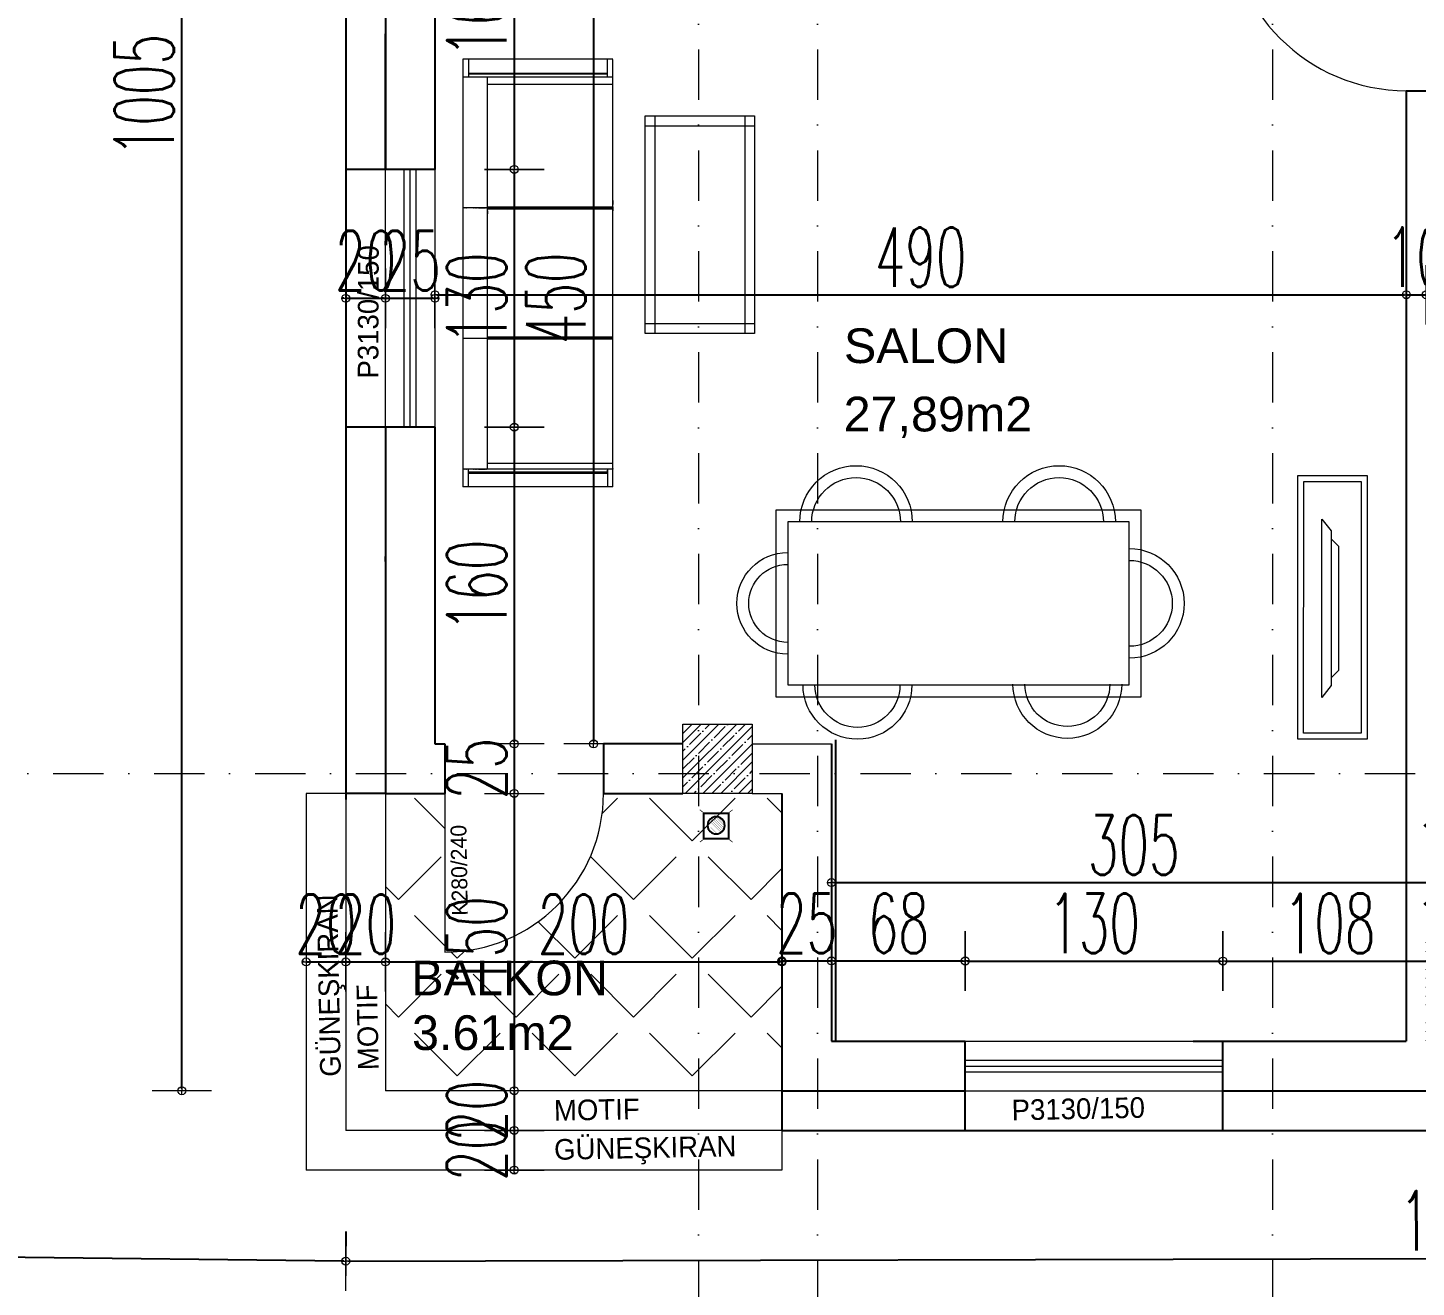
# Model space of a CAD drawing. Header units: millimetres. Extents: x -16104 to 67872, y -88009 to 12107.
# Drawn here: x 29306 to 30007, y 9366 to 10002 of the extents above; entities that cross this region are included whole.
import ezdxf

# ---------------------------------------------------------------- set-up
doc = ezdxf.new("R2010")
doc.units = ezdxf.units.MM
doc.linetypes.add('DASHDOTX2', pattern=[50.8, 25.4, -12.7, 0, -12.7])
doc.layers.get('0').update_dxf_attribs({"color": 241})
for name, color, linetype, lineweight in [('akslar', 144, 'Continuous', 20), ('bacas', 11, 'Continuous', 5), ('balkon', 6, 'Continuous', 5), ('duvar', 123, 'Continuous', 25), ('emsal&kolon', 1, 'Continuous', 5), ('kapı', 3, 'Continuous', 5), ('kolon', 1, 'Continuous', 5), ('OLCU', 54, 'Continuous', 13), ('pencere', 5, 'Continuous', 5), ('POZ', 36, 'Continuous', 18), ('tefriş', 30, 'Continuous', 5), ('ÖLÇÜ', 252, 'Continuous', 20)]:
    doc.layers.add(name, color=color, linetype=linetype, lineweight=lineweight)
doc.layers.add('tarama korıdor', color=33, linetype='Continuous')
doc.styles.add('DIM', font='Txttw.shx', dxfattribs={"width": 0.6})
doc.styles.add('M2', font='stylu.ttf', dxfattribs={"height": 10})
doc.dimstyles.new('50', dxfattribs={"dimscale": 0, "dimtxt": 30, "dimasz": 1, "dimexe": 0, "dimexo": 2, "dimgap": 4, "dimtad": 1, "dimdec": 0, "dimzin": 0, "dimdsep": 46, "dimtxsty": 'DIM', "dimblk1": 'DOT', "dimblk2": 'DOT', "dimsah": 1, "dimcen": 1.5, "dimdle": 3, "dimse1": 1, "dimse2": 1, "dimclrd": 256, "dimclre": 9, "dimclrt": 256, "dimadec": 0, "dimazin": 0, "dimtfac": 0.24, "dimtdec": 0, "dimtix": 1, "dimtmove": 2, "dimatfit": 3, "dimldrblk": 'DOT', "dimfxl": 0, "dimtolj": 1, "dimtzin": 15, "dimarcsym": 0})

# ---------------------------------------------------------------- blocks, each defined once
blk = doc.blocks.new('DFG')
at = {"layer": 'tefriş'}
for points in [[(38169.15, -3228.78), (38169.11, -3095.78), (38204.11, -3095.77), (38204.15, -3228.77)], [(38172.15, -3225.78), (38172.11, -3098.78), (38201.11, -3098.77), (38201.15, -3225.77)], [(38187.31, -3200.75), (38187.26, -3122.74), (38191.96, -3116.74), (38192.02, -3206.74)]]:
    blk.add_lwpolyline(points, close=True, dxfattribs=at)
blk.add_lwpolyline([(38187.26, -3126.64), (38183.36, -3130.59), (38183.41, -3192.9), (38187.31, -3196.85)], dxfattribs=at)
blk = doc.blocks.new('sec')
at = {"layer": 'bacas'}
for p, q in [((9731.12, -593.55), (9731.12, -669.3)), ((9731.12, -593.55), (9946.75, -593.55)), ((9731.12, -593.55), (9731.12, -669.3)), ((9736.37, -593.55), (9738.37, -593.55)), ((9736.37, -593.55), (9738.37, -593.55)), ((9739.62, -593.55), (9741.62, -593.55)), ((9739.62, -593.55), (9741.62, -593.55)), ((9740.12, -593.55), (9740.12, -669.3)), ((9740.37, -593.55), (9740.12, -593.55)), ((9740.12, -593.55), (9740.12, -669.3)), ((9740.37, -593.55), (9740.12, -593.55)), ((9743.12, -656.8), (9743.12, -593.55)), ((9743.12, -656.8), (9743.12, -593.55)), ((9797, -593.55), (9946.75, -593.55)), ((9805.56, -593.55), (9805.56, -656.8)), ((9805.56, -593.55), (9805.56, -656.8)), ((9806.12, -669.3), (9806.12, -593.55)), ((9806.12, -669.3), (9806.12, -593.55)), ((9806.62, -593.55), (9806.62, -656.8)), ((9806.62, -593.55), (9806.62, -656.8)), ((9872.37, -593.55), (9870.37, -593.55)), ((9872.37, -593.55), (9870.37, -593.55)), ((9871.18, -593.55), (9871.18, -656.8)), ((9871.62, -593.55), (9871.87, -593.55)), ((9871.62, -593.55), (9871.87, -593.55)), ((9871.87, -593.55), (9871.87, -669.3)), ((9872.25, -593.55), (9872.25, -656.8)), ((9875.62, -593.55), (9873.62, -593.55)), ((9875.62, -593.55), (9873.62, -593.55)), ((9934.26, -656.8), (9934.26, -593.55)), ((9937.83, -593.56), (9937.83, -669.31)), ((9946.83, -593.56), (9946.83, -669.31)), ((9946.83, -593.56), (9946.83, -669.31)), ((9740.12, -596.3), (9731.12, -596.3)), ((9740.12, -596.3), (9731.12, -596.3)), ((9737.12, -596.3), (9736.37, -596.3)), ((9737.12, -596.3), (9736.37, -596.3)), ((9738.12, -666.3), (9738.12, -596.3)), ((9738.12, -596.3), (9739.62, -596.3)), ((9738.12, -666.3), (9738.12, -596.3)), ((9738.12, -596.3), (9739.62, -596.3)), ((9738.37, -596.3), (9738.62, -596.3)), ((9738.37, -596.3), (9738.62, -596.3)), ((9738.62, -596.3), (9738.62, -666.3)), ((9738.62, -596.3), (9738.62, -666.3)), ((9937.75, -596.3), (9946.75, -596.3)), ((9937.75, -596.3), (9946.75, -596.3)), ((9939.33, -596.31), (9939.33, -666.31)), ((9939.33, -596.31), (9939.33, -666.31)), ((9939.83, -666.31), (9939.83, -596.31)), ((9939.83, -666.31), (9939.83, -596.31)), ((9740.12, -656.8), (9871.87, -656.8)), ((9740.12, -656.8), (9740.37, -656.8)), ((9740.12, -656.8), (9937.83, -656.8)), ((9740.12, -656.8), (9740.37, -656.8)), ((9740.12, -657.3), (9740.12, -657.05)), ((9740.12, -657.3), (9740.12, -657.05)), ((9740.12, -657.8), (9740.12, -657.55)), ((9740.12, -657.8), (9740.12, -657.55)), ((9740.12, -658.3), (9740.12, -658.05)), ((9740.12, -658.3), (9740.12, -658.05)), ((9741.62, -656.8), (9743.12, -656.8)), ((9741.62, -656.8), (9743.12, -656.8)), ((9870.37, -656.8), (9868.87, -656.8)), ((9870.37, -656.8), (9868.87, -656.8)), ((9871.87, -656.8), (9871.62, -656.8)), ((9871.87, -656.8), (9871.62, -656.8)), ((9871.87, -657.3), (9871.87, -657.05)), ((9871.87, -657.3), (9871.87, -657.05)), ((9871.87, -657.8), (9871.87, -657.55)), ((9871.87, -657.8), (9871.87, -657.55)), ((9871.87, -658.3), (9871.87, -658.05)), ((9871.87, -658.3), (9871.87, -658.05)), ((9740.12, -658.8), (9740.12, -658.55)), ((9740.12, -658.8), (9740.12, -658.55)), ((9740.12, -659.3), (9740.12, -659.05)), ((9740.12, -659.3), (9740.12, -659.05)), ((9740.12, -659.8), (9740.12, -659.55)), ((9740.12, -659.8), (9740.12, -659.55)), ((9740.12, -660.3), (9740.12, -660.05)), ((9740.12, -660.3), (9740.12, -660.05)), ((9740.12, -661.05), (9740.12, -660.55)), ((9740.12, -661.05), (9740.12, -660.55)), ((9740.12, -661.55), (9740.12, -661.3)), ((9740.12, -661.55), (9740.12, -661.3)), ((9740.12, -662.3), (9740.12, -662.05)), ((9740.12, -662.3), (9740.12, -662.05)), ((9740.12, -663.05), (9740.12, -662.8)), ((9740.12, -663.05), (9740.12, -662.8)), ((9740.12, -663.8), (9740.12, -663.55)), ((9740.12, -663.8), (9740.12, -663.55)), ((9871.87, -658.8), (9871.87, -658.55)), ((9871.87, -658.8), (9871.87, -658.55)), ((9871.87, -659.3), (9871.87, -659.05)), ((9871.87, -659.3), (9871.87, -659.05)), ((9871.87, -659.8), (9871.87, -659.55)), ((9871.87, -659.8), (9871.87, -659.55)), ((9871.87, -660.3), (9871.87, -660.05)), ((9871.87, -660.3), (9871.87, -660.05)), ((9871.87, -661.05), (9871.87, -660.55)), ((9871.87, -661.05), (9871.87, -660.55)), ((9871.87, -661.55), (9871.87, -661.3)), ((9871.87, -661.55), (9871.87, -661.3)), ((9871.87, -662.3), (9871.87, -662.05)), ((9871.87, -662.3), (9871.87, -662.05)), ((9871.87, -663.05), (9871.87, -662.8)), ((9871.87, -663.05), (9871.87, -662.8)), ((9871.87, -663.8), (9871.87, -663.55)), ((9871.87, -663.8), (9871.87, -663.55)), ((9731.12, -666.3), (9740.12, -666.3)), ((9731.12, -666.3), (9740.12, -666.3)), ((9946.83, -669.31), (9731.12, -669.3)), ((9740.12, -667.55), (9740.12, -667.3)), ((9740.12, -667.55), (9740.12, -667.3)), ((9740.12, -668.3), (9740.12, -668.05)), ((9740.12, -668.3), (9740.12, -668.05)), ((9946.83, -669.31), (9797.08, -669.31)), ((9871.87, -667.55), (9871.87, -667.3)), ((9871.87, -667.55), (9871.87, -667.3)), ((9871.87, -668.3), (9871.87, -668.05)), ((9871.87, -668.3), (9871.87, -668.05)), ((9946.83, -666.31), (9937.83, -666.31)), ((9946.83, -666.31), (9937.83, -666.31))]:
    blk.add_line(p, q, dxfattribs=at)
blk = doc.blocks.new('NEWBLOCK5')
at = {"layer": 'bacas'}
for p, q in [((1.4704, -0.1965), (0.3729, -0.1965)), ((0.3729, -0.1965), (0.3729, -0.749)), ((0.4229, -0.1965), (0.4229, -0.749)), ((1.4204, -0.1965), (1.4204, -0.749)), ((1.4704, -0.749), (1.4704, -0.1965)), ((0.3729, -0.2465), (1.4704, -0.2465)), ((1.4704, -0.7015), (0.3729, -0.7015)), ((0.3729, -0.749), (1.4704, -0.749))]:
    blk.add_line(p, q, dxfattribs=at)
blk = doc.blocks.new('rb')
at = {"layer": 'tefriş'}
for points in [[(1548.4, 487.07), (1595.5, 487.07), (1595.5, 394.92), (1548.4, 394.92)], [(1551.4, 484.07), (1592.5, 484.07), (1592.5, 397.92), (1551.4, 397.92)]]:
    blk.add_lwpolyline(points, close=True, dxfattribs=at)
for centre, radius, start, end in [((1571.95, 484.07), 12.83, 0, 180), ((1571.95, 484.07), 9.83, 0, 180), ((1551.4, 466.84), 14.18, 90, 270), ((1592.5, 466.49), 13.72, 270, 90), ((1551.4, 466.84), 11.18, 90, 270), ((1592.5, 466.49), 10.72, 270, 90), ((1551.4, 415.62), 14.18, 90, 270), ((1551.4, 415.62), 11.18, 90, 270), ((1592.29, 413.54), 13.72, 270, 90), ((1592.29, 413.54), 10.72, 270, 90), ((1571.95, 397.92), 13.83, 180, 0), ((1571.95, 397.92), 10.83, 180, 0)]:
    blk.add_arc(centre, radius, start, end, dxfattribs=at)
blk = doc.blocks.new('DOT')
for p, q in [((0, 15), (0, -15)), ((-2, 0), (0, 0)), ((2, 0), (0, 0))]:
    blk.add_line(p, q)
blk.add_circle((0, 0), 2)
blk = doc.blocks.new('*D2347')
at = {"layer": 'Defpoints', "color": 0, "transparency": 16777216}
for p in [(29511.93, 10090.04), (29511.93, 9930.29), (29551.93, 9930.29)]:
    blk.add_point(p, dxfattribs=at)
at = {"layer": 'OLCU', "lineweight": -2, "transparency": 16777216}
blk.add_line((29551.93, 10089.04), (29551.93, 9931.29), dxfattribs=at)
for p, rotation in [((29551.93, 10090.04), 90), ((29551.93, 9930.29), 270)]:
    blk.add_blockref('DOT', p, dxfattribs=dict(at, rotation=rotation))
at = {"layer": 'OLCU', "transparency": 16777216, "insert": (29532.93, 10010.17), "char_height": 30, "attachment_point": 5, "rotation": 90, "style": 'DIM'}
blk.add_mtext('\\A1;160', dxfattribs=at)
blk = doc.blocks.new('*D2348')
at = {"layer": 'Defpoints', "color": 0, "transparency": 16777216}
for p in [(29511.93, 9930.29), (29511.93, 9800.29), (29551.93, 9800.29)]:
    blk.add_point(p, dxfattribs=at)
at = {"layer": 'OLCU', "lineweight": -2, "transparency": 16777216}
blk.add_line((29551.93, 9929.29), (29551.93, 9801.29), dxfattribs=at)
for p, rotation in [((29551.93, 9930.29), 90), ((29551.93, 9800.29), 270)]:
    blk.add_blockref('DOT', p, dxfattribs=dict(at, rotation=rotation))
at = {"layer": 'OLCU', "transparency": 16777216, "insert": (29532.93, 9865.29), "char_height": 30, "attachment_point": 5, "rotation": 90, "style": 'DIM'}
blk.add_mtext('\\A1;130', dxfattribs=at)
blk = doc.blocks.new('*D2349')
at = {"layer": 'Defpoints', "color": 0, "transparency": 16777216}
for p in [(29511.93, 9800.29), (29511.93, 9640.54), (29551.93, 9640.54)]:
    blk.add_point(p, dxfattribs=at)
at = {"layer": 'OLCU', "lineweight": -2, "transparency": 16777216}
blk.add_line((29551.93, 9799.29), (29551.93, 9641.54), dxfattribs=at)
for p, rotation in [((29551.93, 9800.29), 90), ((29551.93, 9640.54), 270)]:
    blk.add_blockref('DOT', p, dxfattribs=dict(at, rotation=rotation))
at = {"layer": 'OLCU', "transparency": 16777216, "insert": (29532.93, 9720.42), "char_height": 30, "attachment_point": 5, "rotation": 90, "style": 'DIM'}
blk.add_mtext('\\A1;160', dxfattribs=at)
blk = doc.blocks.new('*D2350')
at = {"layer": 'Defpoints', "color": 0, "transparency": 16777216}
for p in [(29516.93, 9640.54), (29516.93, 9615.54), (29551.93, 9615.54)]:
    blk.add_point(p, dxfattribs=at)
at = {"layer": 'OLCU', "lineweight": -2, "transparency": 16777216}
for p, q in [((29551.93, 9641.54), (29551.93, 9642.54)), ((29551.93, 9640.54), (29551.93, 9615.54)), ((29551.93, 9614.54), (29551.93, 9613.54))]:
    blk.add_line(p, q, dxfattribs=at)
for p, rotation in [((29551.93, 9640.54), 270), ((29551.93, 9615.54), 90)]:
    blk.add_blockref('DOT', p, dxfattribs=dict(at, rotation=rotation))
at = {"layer": 'OLCU', "transparency": 16777216, "insert": (29532.93, 9628.04), "char_height": 30, "attachment_point": 5, "rotation": 90, "style": 'DIM'}
blk.add_mtext('\\A1;25', dxfattribs=at)
blk = doc.blocks.new('*D2351')
at = {"layer": 'Defpoints', "color": 0, "transparency": 16777216}
for p in [(29516.93, 9615.54), (29516.93, 9465.54), (29551.93, 9465.54)]:
    blk.add_point(p, dxfattribs=at)
at = {"layer": 'OLCU', "lineweight": -2, "transparency": 16777216}
blk.add_line((29551.93, 9614.54), (29551.93, 9466.54), dxfattribs=at)
for p, rotation in [((29551.93, 9615.54), 90), ((29551.93, 9465.54), 270)]:
    blk.add_blockref('DOT', p, dxfattribs=dict(at, rotation=rotation))
at = {"layer": 'OLCU', "transparency": 16777216, "insert": (29532.93, 9540.54), "char_height": 30, "attachment_point": 5, "rotation": 90, "style": 'DIM'}
blk.add_mtext('\\A1;150', dxfattribs=at)
blk = doc.blocks.new('*D2352')
at = {"layer": 'Defpoints', "color": 0, "transparency": 16777216}
for p in [(29551.93, 9465.54), (29551.93, 9445.54), (29552.77, 9445.54)]:
    blk.add_point(p, dxfattribs=at)
at = {"layer": 'OLCU', "lineweight": -2, "transparency": 16777216}
for p, q in [((29551.93, 9466.54), (29551.93, 9467.54)), ((29551.93, 9465.54), (29551.93, 9445.54)), ((29551.93, 9444.54), (29551.93, 9443.54))]:
    blk.add_line(p, q, dxfattribs=at)
for p, rotation in [((29551.93, 9465.54), 270), ((29551.93, 9445.54), 90)]:
    blk.add_blockref('DOT', p, dxfattribs=dict(at, rotation=rotation))
at = {"layer": 'OLCU', "transparency": 16777216, "insert": (29532.93, 9455.54), "char_height": 30, "attachment_point": 5, "rotation": 90, "style": 'DIM'}
blk.add_mtext('\\A1;20', dxfattribs=at)
blk = doc.blocks.new('*D2064')
at = {"layer": 'Defpoints', "color": 0, "transparency": 16777216}
for p in [(29551.93, 9445.54), (29551.93, 9425.54), (29551.93, 9425.54)]:
    blk.add_point(p, dxfattribs=at)
at = {"layer": 'OLCU', "lineweight": -2, "transparency": 16777216}
for p, q in [((29551.93, 9446.54), (29551.93, 9447.54)), ((29551.93, 9445.54), (29551.93, 9425.54)), ((29551.93, 9424.54), (29551.93, 9423.54))]:
    blk.add_line(p, q, dxfattribs=at)
for p, rotation in [((29551.93, 9445.54), 270), ((29551.93, 9425.54), 90)]:
    blk.add_blockref('DOT', p, dxfattribs=dict(at, rotation=rotation))
at = {"layer": 'OLCU', "transparency": 16777216, "insert": (29532.93, 9435.54), "char_height": 30, "attachment_point": 5, "rotation": 90, "style": 'DIM'}
blk.add_mtext('\\A1;20', dxfattribs=at)
blk = doc.blocks.new('*D2069')
at = {"layer": 'Defpoints', "color": 0, "transparency": 16777216}
for p in [(29591.93, 10090.04), (29591.93, 9640.54), (29591.93, 9640.54)]:
    blk.add_point(p, dxfattribs=at)
at = {"layer": 'OLCU', "lineweight": -2, "transparency": 16777216}
blk.add_line((29591.93, 10089.04), (29591.93, 9641.54), dxfattribs=at)
for p, rotation in [((29591.93, 10090.04), 90), ((29591.93, 9640.54), 270)]:
    blk.add_blockref('DOT', p, dxfattribs=dict(at, rotation=rotation))
at = {"layer": 'OLCU', "transparency": 16777216, "insert": (29572.93, 9865.29), "char_height": 30, "attachment_point": 5, "rotation": 90, "style": 'DIM'}
blk.add_mtext('\\A1;450', dxfattribs=at)
blk = doc.blocks.new('*D2382')
at = {"layer": 'Defpoints', "color": 0, "transparency": 16777216}
for p in [(29486.93, 9865.29), (29466.93, 9800.29), (29486.93, 9800.29)]:
    blk.add_point(p, dxfattribs=at)
at = {"layer": 'OLCU', "lineweight": -2, "transparency": 16777216}
for p, q in [((29465.93, 9865.29), (29464.93, 9865.29)), ((29466.93, 9865.29), (29486.93, 9865.29)), ((29487.93, 9865.29), (29488.93, 9865.29))]:
    blk.add_line(p, q, dxfattribs=at)
blk.add_blockref('DOT', (29466.93, 9865.29), dxfattribs=at)
at = {"layer": 'OLCU', "lineweight": -2, "transparency": 16777216, "rotation": 180}
blk.add_blockref('DOT', (29486.93, 9865.29), dxfattribs=at)
at = {"layer": 'OLCU', "transparency": 16777216, "insert": (29476.93, 9884.29), "char_height": 30, "attachment_point": 5, "style": 'DIM'}
blk.add_mtext('\\A1;20', dxfattribs=at)
blk = doc.blocks.new('*D2107')
at = {"layer": 'Defpoints', "color": 0, "transparency": 16777216}
for p in [(29486.93, 9865.29), (29511.93, 9865.29), (29511.93, 9865.29)]:
    blk.add_point(p, dxfattribs=at)
at = {"layer": 'OLCU', "lineweight": -2, "transparency": 16777216}
for p, q in [((29485.93, 9865.29), (29484.93, 9865.29)), ((29486.93, 9865.29), (29511.93, 9865.29)), ((29512.93, 9865.29), (29513.93, 9865.29))]:
    blk.add_line(p, q, dxfattribs=at)
blk.add_blockref('DOT', (29486.93, 9865.29), dxfattribs=at)
at = {"layer": 'OLCU', "lineweight": -2, "transparency": 16777216, "rotation": 180}
blk.add_blockref('DOT', (29511.93, 9865.29), dxfattribs=at)
at = {"layer": 'OLCU', "transparency": 16777216, "insert": (29499.43, 9884.29), "char_height": 30, "attachment_point": 5, "style": 'DIM'}
blk.add_mtext('\\A1;25', dxfattribs=at)
blk = doc.blocks.new('*D2108')
at = {"layer": 'Defpoints', "color": 0, "transparency": 16777216}
for p in [(29511.93, 9865.29), (30001.93, 9867.08), (30001.93, 9865.29)]:
    blk.add_point(p, dxfattribs=at)
at = {"layer": 'OLCU', "lineweight": -2, "transparency": 16777216}
blk.add_line((29512.93, 9867.08), (30000.93, 9867.08), dxfattribs=at)
at = {"layer": 'OLCU', "lineweight": -2, "transparency": 16777216, "rotation": 180}
blk.add_blockref('DOT', (29511.93, 9867.08), dxfattribs=at)
at = {"layer": 'OLCU', "lineweight": -2, "transparency": 16777216}
blk.add_blockref('DOT', (30001.93, 9867.08), dxfattribs=at)
at = {"layer": 'OLCU', "transparency": 16777216, "insert": (29756.93, 9886.08), "char_height": 30, "attachment_point": 5, "style": 'DIM'}
blk.add_mtext('\\A1;490', dxfattribs=at)
blk = doc.blocks.new('*D2109')
at = {"layer": 'Defpoints', "color": 0, "transparency": 16777216}
for p in [(30001.93, 9867.08), (30011.93, 9867.08), (30011.93, 9867.08)]:
    blk.add_point(p, dxfattribs=at)
at = {"layer": 'OLCU', "lineweight": -2, "transparency": 16777216}
for p, q in [((30000.93, 9867.08), (29999.93, 9867.08)), ((30001.93, 9867.08), (30011.93, 9867.08)), ((30012.93, 9867.08), (30013.93, 9867.08))]:
    blk.add_line(p, q, dxfattribs=at)
blk.add_blockref('DOT', (30001.93, 9867.08), dxfattribs=at)
at = {"layer": 'OLCU', "lineweight": -2, "transparency": 16777216, "rotation": 180}
blk.add_blockref('DOT', (30011.93, 9867.08), dxfattribs=at)
at = {"layer": 'OLCU', "transparency": 16777216, "insert": (30006.93, 9886.08), "char_height": 30, "attachment_point": 5, "style": 'DIM'}
blk.add_mtext('\\A1;10', dxfattribs=at)
blk = doc.blocks.new('*D2114')
at = {"layer": 'Defpoints', "color": 0, "transparency": 16777216}
for p in [(29446.93, 9530.54), (29466.93, 9530.54), (29466.93, 9530.54)]:
    blk.add_point(p, dxfattribs=at)
at = {"layer": 'OLCU', "lineweight": -2, "transparency": 16777216}
for p, q in [((29445.93, 9530.54), (29444.93, 9530.54)), ((29446.93, 9530.54), (29466.93, 9530.54)), ((29467.93, 9530.54), (29468.93, 9530.54))]:
    blk.add_line(p, q, dxfattribs=at)
blk.add_blockref('DOT', (29446.93, 9530.54), dxfattribs=at)
at = {"layer": 'OLCU', "lineweight": -2, "transparency": 16777216, "rotation": 180}
blk.add_blockref('DOT', (29466.93, 9530.54), dxfattribs=at)
at = {"layer": 'OLCU', "transparency": 16777216, "insert": (29456.93, 9549.54), "char_height": 30, "attachment_point": 5, "style": 'DIM'}
blk.add_mtext('\\A1;20', dxfattribs=at)
blk = doc.blocks.new('*D2383')
at = {"layer": 'Defpoints', "color": 0, "transparency": 16777216}
for p in [(29466.93, 9530.54), (29486.93, 9530.54), (29486.93, 9530.54)]:
    blk.add_point(p, dxfattribs=at)
at = {"layer": 'OLCU', "lineweight": -2, "transparency": 16777216}
for p, q in [((29465.93, 9530.54), (29464.93, 9530.54)), ((29466.93, 9530.54), (29486.93, 9530.54)), ((29487.93, 9530.54), (29488.93, 9530.54))]:
    blk.add_line(p, q, dxfattribs=at)
blk.add_blockref('DOT', (29466.93, 9530.54), dxfattribs=at)
at = {"layer": 'OLCU', "lineweight": -2, "transparency": 16777216, "rotation": 180}
blk.add_blockref('DOT', (29486.93, 9530.54), dxfattribs=at)
at = {"layer": 'OLCU', "transparency": 16777216, "insert": (29476.93, 9549.54), "char_height": 30, "attachment_point": 5, "style": 'DIM'}
blk.add_mtext('\\A1;20', dxfattribs=at)
blk = doc.blocks.new('*D2384')
at = {"layer": 'Defpoints', "color": 0, "transparency": 16777216}
for p in [(29486.93, 9605.54), (29686.93, 9605.54), (29686.93, 9530.54)]:
    blk.add_point(p, dxfattribs=at)
at = {"layer": 'OLCU', "lineweight": -2, "transparency": 16777216}
blk.add_line((29487.93, 9530.54), (29685.93, 9530.54), dxfattribs=at)
at = {"layer": 'OLCU', "lineweight": -2, "transparency": 16777216, "rotation": 180}
blk.add_blockref('DOT', (29486.93, 9530.54), dxfattribs=at)
at = {"layer": 'OLCU', "lineweight": -2, "transparency": 16777216}
blk.add_blockref('DOT', (29686.93, 9530.54), dxfattribs=at)
at = {"layer": 'OLCU', "transparency": 16777216, "insert": (29586.93, 9549.54), "char_height": 30, "attachment_point": 5, "style": 'DIM'}
blk.add_mtext('\\A1;200', dxfattribs=at)
blk = doc.blocks.new('*D2115')
at = {"layer": 'Defpoints', "color": 0, "transparency": 16777216}
for p in [(29686.93, 9531.02), (29711.93, 9531.02), (29711.93, 9531.02)]:
    blk.add_point(p, dxfattribs=at)
at = {"layer": 'OLCU', "lineweight": -2, "transparency": 16777216}
for p, q in [((29685.93, 9531.02), (29684.93, 9531.02)), ((29686.93, 9531.02), (29711.93, 9531.02)), ((29712.93, 9531.02), (29713.93, 9531.02))]:
    blk.add_line(p, q, dxfattribs=at)
blk.add_blockref('DOT', (29686.93, 9531.02), dxfattribs=at)
at = {"layer": 'OLCU', "lineweight": -2, "transparency": 16777216, "rotation": 180}
blk.add_blockref('DOT', (29711.93, 9531.02), dxfattribs=at)
at = {"layer": 'OLCU', "transparency": 16777216, "insert": (29699.43, 9550.02), "char_height": 30, "attachment_point": 5, "style": 'DIM'}
blk.add_mtext('\\A1;25', dxfattribs=at)
blk = doc.blocks.new('*D2116')
at = {"layer": 'Defpoints', "color": 0, "transparency": 16777216}
for p in [(29779.43, 9531.02), (29711.93, 9490.54), (29779.43, 9480.54)]:
    blk.add_point(p, dxfattribs=at)
at = {"layer": 'OLCU', "lineweight": -2, "transparency": 16777216}
blk.add_line((29712.93, 9531.02), (29778.43, 9531.02), dxfattribs=at)
at = {"layer": 'OLCU', "lineweight": -2, "transparency": 16777216, "rotation": 180}
blk.add_blockref('DOT', (29711.93, 9531.02), dxfattribs=at)
at = {"layer": 'OLCU', "lineweight": -2, "transparency": 16777216}
blk.add_blockref('DOT', (29779.43, 9531.02), dxfattribs=at)
at = {"layer": 'OLCU', "transparency": 16777216, "insert": (29745.68, 9550.02), "char_height": 30, "attachment_point": 5, "style": 'DIM'}
blk.add_mtext('\\A1;68', dxfattribs=at)
blk = doc.blocks.new('*D2117')
at = {"layer": 'Defpoints', "color": 0, "transparency": 16777216}
for p in [(29909.43, 9530.99), (29779.43, 9480.54), (29909.43, 9480.54)]:
    blk.add_point(p, dxfattribs=at)
at = {"layer": 'OLCU', "lineweight": -2, "transparency": 16777216}
blk.add_line((29780.43, 9530.99), (29908.43, 9530.99), dxfattribs=at)
at = {"layer": 'OLCU', "lineweight": -2, "transparency": 16777216, "rotation": 180}
blk.add_blockref('DOT', (29779.43, 9530.99), dxfattribs=at)
at = {"layer": 'OLCU', "lineweight": -2, "transparency": 16777216}
blk.add_blockref('DOT', (29909.43, 9530.99), dxfattribs=at)
at = {"layer": 'OLCU', "transparency": 16777216, "insert": (29844.43, 9549.99), "char_height": 30, "attachment_point": 5, "style": 'DIM'}
blk.add_mtext('\\A1;130', dxfattribs=at)
blk = doc.blocks.new('*D2118')
at = {"layer": 'Defpoints', "color": 0, "transparency": 16777216}
for p in [(29909.43, 9530.99), (30016.93, 9530.99), (30016.93, 9530.99)]:
    blk.add_point(p, dxfattribs=at)
at = {"layer": 'OLCU', "lineweight": -2, "transparency": 16777216}
blk.add_line((29910.43, 9530.99), (30015.93, 9530.99), dxfattribs=at)
at = {"layer": 'OLCU', "lineweight": -2, "transparency": 16777216, "rotation": 180}
blk.add_blockref('DOT', (29909.43, 9530.99), dxfattribs=at)
at = {"layer": 'OLCU', "lineweight": -2, "transparency": 16777216}
blk.add_blockref('DOT', (30016.93, 9530.99), dxfattribs=at)
at = {"layer": 'OLCU', "transparency": 16777216, "insert": (29963.18, 9549.99), "char_height": 30, "attachment_point": 5, "style": 'DIM'}
blk.add_mtext('\\A1;108', dxfattribs=at)
blk = doc.blocks.new('*D2385')
at = {"layer": 'Defpoints', "color": 0, "transparency": 16777216}
for p in [(30016.93, 9530.99), (30026.93, 9530.99), (30026.93, 9530.99)]:
    blk.add_point(p, dxfattribs=at)
at = {"layer": 'OLCU', "lineweight": -2, "transparency": 16777216}
for p, q in [((30015.93, 9530.99), (30014.93, 9530.99)), ((30016.93, 9530.99), (30026.93, 9530.99)), ((30027.93, 9530.99), (30028.93, 9530.99))]:
    blk.add_line(p, q, dxfattribs=at)
blk.add_blockref('DOT', (30016.93, 9530.99), dxfattribs=at)
at = {"layer": 'OLCU', "lineweight": -2, "transparency": 16777216, "rotation": 180}
blk.add_blockref('DOT', (30026.93, 9530.99), dxfattribs=at)
at = {"layer": 'OLCU', "transparency": 16777216, "insert": (30021.93, 9549.99), "char_height": 30, "attachment_point": 5, "style": 'DIM'}
blk.add_mtext('\\A1;10', dxfattribs=at)
blk = doc.blocks.new('*D2124')
at = {"layer": 'Defpoints', "color": 0, "transparency": 16777216}
for p in [(29711.93, 9570.54), (30016.93, 9570.54), (30016.93, 9570.54)]:
    blk.add_point(p, dxfattribs=at)
at = {"layer": 'OLCU', "lineweight": -2, "transparency": 16777216}
blk.add_line((29712.93, 9570.54), (30015.93, 9570.54), dxfattribs=at)
at = {"layer": 'OLCU', "lineweight": -2, "transparency": 16777216, "rotation": 180}
blk.add_blockref('DOT', (29711.93, 9570.54), dxfattribs=at)
at = {"layer": 'OLCU', "lineweight": -2, "transparency": 16777216}
blk.add_blockref('DOT', (30016.93, 9570.54), dxfattribs=at)
at = {"layer": 'OLCU', "transparency": 16777216, "insert": (29864.43, 9589.54), "char_height": 30, "attachment_point": 5, "style": 'DIM'}
blk.add_mtext('\\A1;305', dxfattribs=at)
blk = doc.blocks.new('*D2125')
at = {"layer": 'Defpoints', "color": 0, "transparency": 16777216}
for p in [(30016.93, 9570.54), (30026.93, 9570.54), (30026.93, 9570.54)]:
    blk.add_point(p, dxfattribs=at)
at = {"layer": 'OLCU', "lineweight": -2, "transparency": 16777216}
for p, q in [((30015.93, 9570.54), (30014.93, 9570.54)), ((30016.93, 9570.54), (30026.93, 9570.54)), ((30027.93, 9570.54), (30028.93, 9570.54))]:
    blk.add_line(p, q, dxfattribs=at)
blk.add_blockref('DOT', (30016.93, 9570.54), dxfattribs=at)
at = {"layer": 'OLCU', "lineweight": -2, "transparency": 16777216, "rotation": 180}
blk.add_blockref('DOT', (30026.93, 9570.54), dxfattribs=at)
at = {"layer": 'OLCU', "transparency": 16777216, "insert": (30021.93, 9589.54), "char_height": 30, "attachment_point": 5, "style": 'DIM'}
blk.add_mtext('\\A1;10', dxfattribs=at)
blk = doc.blocks.new('A$C412C2498')
at = {"color": 5, "const_width": 0.6}
for points in [[(3.6, 24.3), (0.2, 27)], [(23.8, 24.3), (27.3, 27)], [(3.6, 3), (0.2, 0.2)], [(23.8, 3), (27.3, 0.2)]]:
    blk.add_lwpolyline(points, dxfattribs=at)
at = {"color": 5}
blk.add_lwpolyline([(23.8, 24.3), (3.6, 24.3), (3.6, 3), (23.8, 3)], close=True, dxfattribs=at)
at = {"const_width": 0.1}
for points in [[(6.7, 12.2), (14.6, 20.2)], [(6.8, 14.5), (12.4, 20.1)], [(7.1, 10.4), (16.4, 19.7)], [(7.9, 9.1), (17.8, 19)], [(8.8, 8), (18.9, 18.1)], [(10, 7.1), (19.8, 16.9)], [(11.3, 6.4), (20.4, 15.6)], [(13, 6), (20.8, 13.8)], [(14.8, 6.1), (20.8, 12.1)], [(17.4, 7), (19.8, 9.4)]]:
    blk.add_lwpolyline(points, dxfattribs=at)
blk.add_circle((13.7, 13.1), 7.12)
blk = doc.blocks.new('A$C5E2C1EC0')
at = {"xscale": 0.6105719971092185, "yscale": 0.6105719971092185, "zscale": 0.6105719971092185}
blk.add_blockref('A$C412C2498', (0, 0), dxfattribs=at)
blk = doc.blocks.new('*D2419')
at = {"layer": 'Defpoints', "color": 0, "transparency": 16777216}
for p in [(29466.93, 9379.59), (30591.93, 9382.34), (30591.93, 9382.34)]:
    blk.add_point(p, dxfattribs=at)
at = {"layer": 'OLCU', "lineweight": -2, "transparency": 16777216}
blk.add_line((29467.93, 9379.59), (30590.93, 9382.34), dxfattribs=at)
for p, rotation in [((29466.93, 9379.59), 180.1399202823359), ((30591.93, 9382.34), 0.1399202823359238)]:
    blk.add_blockref('DOT', p, dxfattribs=dict(at, rotation=rotation))
at = {"layer": 'OLCU', "transparency": 16777216, "insert": (30029.38, 9399.97), "char_height": 30, "attachment_point": 5, "rotation": 0.13992, "style": 'DIM'}
blk.add_mtext('\\A1;1125', dxfattribs=at)
blk = doc.blocks.new('*D2416')
at = {"layer": 'Defpoints', "color": 0, "transparency": 16777216}
for p in [(28834.93, 9386.97), (28834.93, 9386.97), (29466.93, 9379.59)]:
    blk.add_point(p, dxfattribs=at)
at = {"layer": 'OLCU', "lineweight": -2, "transparency": 16777216}
blk.add_line((29465.93, 9379.6), (28835.93, 9386.96), dxfattribs=at)
for p, rotation in [((28834.93, 9386.97), 179.3311844585351), ((29466.93, 9379.59), 359.3311844585351)]:
    blk.add_blockref('DOT', p, dxfattribs=dict(at, rotation=rotation))
at = {"layer": 'OLCU', "transparency": 16777216, "insert": (29151.15, 9402.28), "char_height": 30, "attachment_point": 5, "rotation": 359.33118, "style": 'DIM'}
blk.add_mtext('\\A1;632', dxfattribs=at)
blk = doc.blocks.new('*D2420')
at = {"layer": 'Defpoints', "color": 0, "transparency": 16777216}
for p in [(29384.22, 10470.04), (29486.93, 10470.04), (29486.93, 9465.54)]:
    blk.add_point(p, dxfattribs=at)
at = {"layer": 'OLCU', "lineweight": -2, "transparency": 16777216}
blk.add_line((29384.22, 9466.54), (29384.22, 10469.04), dxfattribs=at)
for p, rotation in [((29384.22, 10470.04), 90), ((29384.22, 9465.54), 270)]:
    blk.add_blockref('DOT', p, dxfattribs=dict(at, rotation=rotation))
at = {"layer": 'OLCU', "transparency": 16777216, "insert": (29365.22, 9967.79), "char_height": 30, "attachment_point": 5, "rotation": 90, "style": 'DIM'}
blk.add_mtext('\\A1;1005', dxfattribs=at)

msp = doc.modelspace()

# ---------------------------------------------------------------- hatches: boundary and pattern name
h = msp.add_hatch()
h.set_pattern_fill('ANSI35,_O', color=256)
h.set_pattern_definition([(45, (17997.7763, -7e-12), (-4.490128, 4.490128), []), (45, (18002.2665, -7e-12), (-4.490128, 4.490128), [7.9375, -1.5875, 0, -1.5875])])
h.paths.add_polyline_path([(30011.93, 9515.54), (30011.93, 9490.54), (30036.93, 9490.54)])
h.paths.add_polyline_path([(30011.93, 9540.54), (30011.93, 9515.54), (30036.93, 9515.54)])
h.paths.add_polyline_path([(30015.77, 9455.97), (30015.77, 9500.12), (30060.77, 9500.12), (30060.77, 9455.97)], flags=9)
h.paths.add_polyline_path([(29986.57, 9572.49), (30027.28, 9572.49), (30027.28, 9527.49), (29986.57, 9527.49)], flags=9)
at = {"layer": 'kolon'}
h = msp.add_hatch(dxfattribs=at)
h.set_pattern_fill('ANSI35,_O', color=256)
h.set_pattern_definition([(45, (8030.497, 5205.1246), (-4.490128, 4.490128), []), (45, (8034.987, 5205.1246), (-4.490128, 4.490128), [7.9375, -1.5875, 0, -1.5875])])
h.paths.add_polyline_path([(29671.93, 9615.54), (29671.93, 9650.54), (29636.93, 9650.54), (29636.93, 9615.54)])
at = {"layer": 'ÖLÇÜ'}
h = msp.add_hatch(dxfattribs=at)
h.set_pattern_fill('ANGLE,_O', color=256, scale=6, angle=45)
h.set_pattern_definition([(45, (14409.383, 17059.605), (-29.63485, 29.63485), [30.48, -11.43]), (135, (14409.383, 17059.605), (-29.63485, -29.63485), [30.48, -11.43])])
h.paths.add_polyline_path([(29686.93, 9615.54), (29671.93, 9615.54), (29644.89, 9615.54), (29644.89, 9465.54), (29686.93, 9465.54)])
h.paths.add_polyline_path([(29644.89, 9615.54), (29636.93, 9615.54), (29596.93, 9615.54, -0.414214), (29516.93, 9535.54), (29516.93, 9615.54), (29486.93, 9615.54), (29486.93, 9465.54), (29644.89, 9465.54)])
h.paths.add_polyline_path([(29510.43, 9511.62), (29510.43, 9569.47), (29555.43, 9569.47), (29555.43, 9511.62)], flags=24)
h.paths.add_polyline_path([(29510.43, 9433.47), (29510.43, 9477.62), (29555.43, 9477.62), (29555.43, 9433.47)], flags=9)
h.paths.add_polyline_path([(29454.86, 9572.04), (29499, 9572.04), (29499, 9527.04), (29454.86, 9527.04)], flags=9)
h.paths.add_polyline_path([(29556.28, 9572.04), (29617.57, 9572.04), (29617.57, 9527.04), (29556.28, 9527.04)], flags=25)
h.paths.add_polyline_path([(29498.28, 9508.11), (29586.25, 9508.11), (29586.25, 9481.48), (29498.28, 9481.48)], flags=24)
h.paths.add_polyline_path([(29499.38, 9535.92), (29603.52, 9535.92), (29603.52, 9509.06), (29499.38, 9509.06)], flags=24)

# ---------------------------------------------------------------- linework, layer by layer
at = {"layer": 'akslar', "linetype": 'DASHDOTX2'}
for p, q in [((29644.89, 11925.04), (29644.89, 9115.54)), ((29704.93, 11925.04), (29704.93, 9115.54)), ((29934.43, 11925.04), (29934.43, 9115.54)), ((28504.93, 9625.54), (31554.93, 9625.54))]:
    msp.add_line(p, q, dxfattribs=at)
at = {"layer": 'balkon'}
for p, q in [((29446.93, 9615.54), (29446.93, 9425.54)), ((29466.93, 9615.54), (29446.93, 9615.54)), ((29466.93, 9615.54), (29466.93, 9445.54)), ((29486.93, 9615.54), (29486.93, 9465.54)), ((29686.93, 9465.54), (29486.93, 9465.54)), ((29686.93, 9445.54), (29466.93, 9445.54)), ((29686.93, 9445.54), (29686.93, 9425.54)), ((29686.93, 9425.54), (29446.93, 9425.54))]:
    msp.add_line(p, q, dxfattribs=at)
at = {"layer": 'duvar'}
for p, q in [((29466.93, 10405.04), (29466.93, 9800.29)), ((29466.93, 10155.04), (29466.93, 9930.29)), ((29486.93, 10155.04), (29486.93, 9930.29)), ((29486.93, 10128.79), (29486.93, 9998.79)), ((29511.93, 10090.04), (29511.93, 9930.29)), ((29486.93, 9930.29), (29486.93, 9998.79)), ((29486.93, 9998.79), (29486.93, 9930.29)), ((30001.93, 9970.04), (30001.93, 9642.54)), ((30001.93, 9970.04), (30001.93, 9490.54)), ((30001.93, 9970.04), (30011.93, 9970.04)), ((29511.93, 9930.29), (29466.93, 9930.29)), ((29466.93, 9800.29), (29466.93, 9612.54)), ((29511.93, 9800.29), (29466.93, 9800.29)), ((29486.93, 9800.29), (29486.93, 9615.54)), ((29486.93, 9800.29), (29486.93, 9615.54)), ((29511.93, 9800.29), (29511.93, 9640.54)), ((29486.93, 9765.04), (29486.93, 9615.54)), ((29486.93, 9732.54), (29486.93, 9735.04)), ((29511.93, 9640.54), (29516.93, 9640.54)), ((29516.93, 9640.54), (29516.93, 9615.54)), ((29596.93, 9640.54), (29596.93, 9615.54)), ((29636.93, 9640.54), (29596.93, 9640.54)), ((29711.93, 9640.54), (29711.93, 9490.54)), ((29713.93, 9642.54), (29713.93, 9490.54)), ((29486.93, 9615.54), (29466.93, 9615.54)), ((29486.93, 9615.54), (29516.93, 9615.54)), ((29596.93, 9615.54), (29636.93, 9615.54)), ((29686.93, 9615.54), (29686.93, 9445.54)), ((29711.93, 9490.54), (29779.43, 9490.54)), ((29779.43, 9445.54), (29779.43, 9490.54)), ((29894.43, 9490.54), (30001.93, 9490.54)), ((29909.43, 9445.54), (29909.43, 9490.54)), ((29686.93, 9465.54), (29779.43, 9465.54)), ((29909.43, 9465.54), (30001.93, 9465.54)), ((30001.93, 9465.54), (30164.43, 9465.54)), ((29686.93, 9445.54), (29779.43, 9445.54)), ((29779.43, 9445.54), (30294.43, 9445.54)), ((29909.43, 9445.54), (30164.43, 9445.54))]:
    msp.add_line(p, q, dxfattribs=at)
at = {"layer": 'emsal&kolon'}
msp.add_lwpolyline([(29636.93, 9615.54), (29636.93, 9650.54), (29671.93, 9650.54), (29671.93, 9615.54), (29636.93, 9615.54)], dxfattribs=at)
at = {"layer": 'kapı'}
msp.add_line((29516.93, 9615.54), (29516.93, 9535.54), dxfattribs=at)
for centre, radius, start, end in [((30001.93, 10060.04), 90, 180, 270), ((29516.93, 9615.54), 80, 270, 0)]:
    msp.add_arc(centre, radius, start, end, dxfattribs=at)
at = {"layer": 'pencere'}
for p, q in [((29486.93, 9800.29), (29486.93, 9930.29)), ((29496.43, 9800.29), (29496.43, 9930.29)), ((29499.43, 9800.29), (29499.43, 9930.29)), ((29502.43, 9800.29), (29502.43, 9930.29)), ((29511.93, 9930.29), (29511.93, 9800.29)), ((29779.43, 9490.54), (29909.43, 9490.54)), ((29779.43, 9481.04), (29909.43, 9481.04)), ((29779.43, 9478.04), (29909.43, 9478.04)), ((29779.43, 9475.04), (29909.43, 9475.04)), ((29779.43, 9465.54), (29909.43, 9465.54))]:
    msp.add_line(p, q, dxfattribs=at)
at = {"layer": 'ÖLÇÜ'}
for p, q in [((29671.93, 9640.54), (29711.93, 9640.54)), ((29671.93, 9615.54), (29686.93, 9615.54))]:
    msp.add_line(p, q, dxfattribs=at)

# ---------------------------------------------------------------- block references
at = {"ltscale": 50, "xscale": -1, "rotation": 180}
msp.add_blockref('A$C5E2C1EC0', (29645.41, 9607.44), dxfattribs=at)
at = {"layer": 'duvar', "xscale": -1, "rotation": 270}
msp.add_blockref('sec', (30195.2, 39.05), dxfattribs=at)
at = {"layer": 'pencere', "xscale": -2, "yscale": 2, "zscale": 2, "rotation": 90}
msp.add_blockref('rb', (30658.02, 12855.31), dxfattribs=at)
at = {"layer": 'tarama korıdor', "rotation": 179.9413690343667}
msp.add_blockref('DFG', (68148.04, 6508.11), dxfattribs=at)
at = {"layer": 'tefriş', "xscale": -100, "yscale": 100, "zscale": 100, "rotation": 90}
msp.add_blockref('NEWBLOCK5', (29598.24, 9994.58), dxfattribs=at)

# ---------------------------------------------------------------- texts
at = {"layer": 'emsal&kolon', "char_height": 17.5, "width": 1076.8413, "attachment_point": 9}
for s, insert in [('{\\fArial|b0|i0|c162|p34;SALON}', (29801.1, 9832.39)), ('{\\fArial|b0|i0|c162|p34;27,89m2}', (29813.2, 9794.9)), ('{\\fArial|b0|i0|c162|p34;BALKON}', (29599.14, 9513.44)), ('{\\fArial|b0|i0|c162|p34;3.61m2}', (29581.88, 9485.86))]:
    msp.add_mtext(s, dxfattribs=dict(at, insert=insert))
at = {"layer": 'POZ', "style": 'M2', "flags": 4}
for tag, p, height, rotation in [('P3130/150', (29483.35, 9824.81), 10.4, 89.83596), ('K280/240', (29528.51, 9553.94), 8, 90.99934), ('GÜNEŞKIRAN', (29464.44, 9472.72), 10.4, 91.13919), ('MOTIF', (29483.56, 9476.04), 10.4, 91.13919), ('MOTIF', (29572.03, 9450.38), 10.4, 1.13919), ('P3130/150', (29802.91, 9450.62), 10.4, 1.13919), ('GÜNEŞKIRAN', (29572.1, 9430.7), 10.4, 1.13919)]:
    msp.add_attdef(tag, p, 'K1 80/210', height=height, rotation=rotation, dxfattribs=at)

# ---------------------------------------------------------------- dimensions: what is measured, and where the dimension line sits
at = {"layer": 'OLCU'}
for p1, p2, distance, picture, middle in [((29486.92750704, 9465.54463968), (29486.92750704, 10470.04463968), 102.70769654, '*D2420', (29365.2198105, 9967.79463968)), ((29466.93, 9379.59), (28834.93, 9386.97), 0, '*D2416', (29151.15, 9402.28)), ((29466.93, 9379.59), (30591.93, 9382.34), 0, '*D2419', (30029.38, 9399.97))]:
    dim = msp.add_aligned_dim(p1=p1, p2=p2, distance=distance, dimstyle='50', override={"dimscale": 1}, dxfattribs=at)
    dim.commit()
    dim.dimension.update_dxf_attribs({"geometry": picture, "text_midpoint": middle})
for base, p1, p2, picture, middle in [((29551.93, 9930.29), (29511.93, 10090.04), (29511.93, 9930.29), '*D2347', (29532.93, 10010.17)), ((29591.92750704, 9640.54463968), (29591.92750704, 10090.04463968), (29591.92750704, 9640.54463968), '*D2069', (29572.92750704, 9865.29463968)), ((29551.93, 9800.29), (29511.93, 9930.29), (29511.93, 9800.29), '*D2348', (29532.93, 9865.29)), ((29551.93, 9640.54), (29511.93, 9800.29), (29511.93, 9640.54), '*D2349', (29532.93, 9720.42)), ((29551.93, 9615.54), (29516.93, 9640.54), (29516.93, 9615.54), '*D2350', (29532.93, 9628.04)), ((29551.93, 9465.54), (29516.93, 9615.54), (29516.93, 9465.54), '*D2351', (29532.93, 9540.54)), ((29551.93, 9445.54), (29551.93, 9465.54), (29552.77, 9445.54), '*D2352', (29532.93, 9455.54)), ((29551.93, 9425.54), (29551.93, 9445.54), (29551.93, 9425.54), '*D2064', (29532.93, 9435.54))]:
    dim = msp.add_linear_dim(base=base, p1=p1, p2=p2, angle=90, dimstyle='50', override={"dimscale": 1}, dxfattribs=at)
    dim.commit()
    dim.dimension.update_dxf_attribs({"geometry": picture, "text_midpoint": middle})
for base, p1, p2, picture, middle in [((30001.93, 9867.08), (29511.93, 9865.29), (30001.93, 9865.29), '*D2108', (29756.93, 9886.08)), ((30011.93, 9867.08), (30001.93, 9867.08), (30011.93, 9867.08), '*D2109', (30006.93, 9886.08)), ((29486.93, 9865.29), (29466.93, 9800.29), (29486.93, 9800.29), '*D2382', (29476.93, 9884.29)), ((29511.93, 9865.29), (29486.93, 9865.29), (29511.93, 9865.29), '*D2107', (29499.43, 9884.29)), ((29686.93, 9530.54), (29486.93, 9605.54), (29686.93, 9605.54), '*D2384', (29586.93, 9549.54)), ((30016.93, 9570.54), (29711.93, 9570.54), (30016.93, 9570.54), '*D2124', (29864.43, 9589.54)), ((30026.93, 9570.54), (30016.93, 9570.54), (30026.93, 9570.54), '*D2125', (30021.93, 9589.54)), ((29466.93, 9530.54), (29446.93, 9530.54), (29466.93, 9530.54), '*D2114', (29456.93, 9549.54)), ((29486.93, 9530.54), (29466.93, 9530.54), (29486.93, 9530.54), '*D2383', (29476.93, 9549.54)), ((29711.93, 9531.02), (29686.93, 9531.02), (29711.93, 9531.02), '*D2115', (29699.43, 9550.02)), ((29779.42750704, 9531.02465522), (29711.92750704, 9490.54463968), (29779.42750704, 9480.54463968), '*D2116', (29745.67750704, 9550.02465522)), ((29909.43, 9530.99), (29779.43, 9480.54), (29909.43, 9480.54), '*D2117', (29844.43, 9549.99)), ((30016.92750704, 9530.99381285), (29909.42750704, 9530.99381285), (30016.92750704, 9530.99381285), '*D2118', (29963.17750704, 9549.99381285)), ((30026.93, 9530.99), (30016.93, 9530.99), (30026.93, 9530.99), '*D2385', (30021.93, 9549.99))]:
    dim = msp.add_linear_dim(base=base, p1=p1, p2=p2, dimstyle='50', override={"dimscale": 1}, dxfattribs=at)
    dim.commit()
    dim.dimension.update_dxf_attribs({"geometry": picture, "text_midpoint": middle})

doc.saveas('drawing.dxf')
